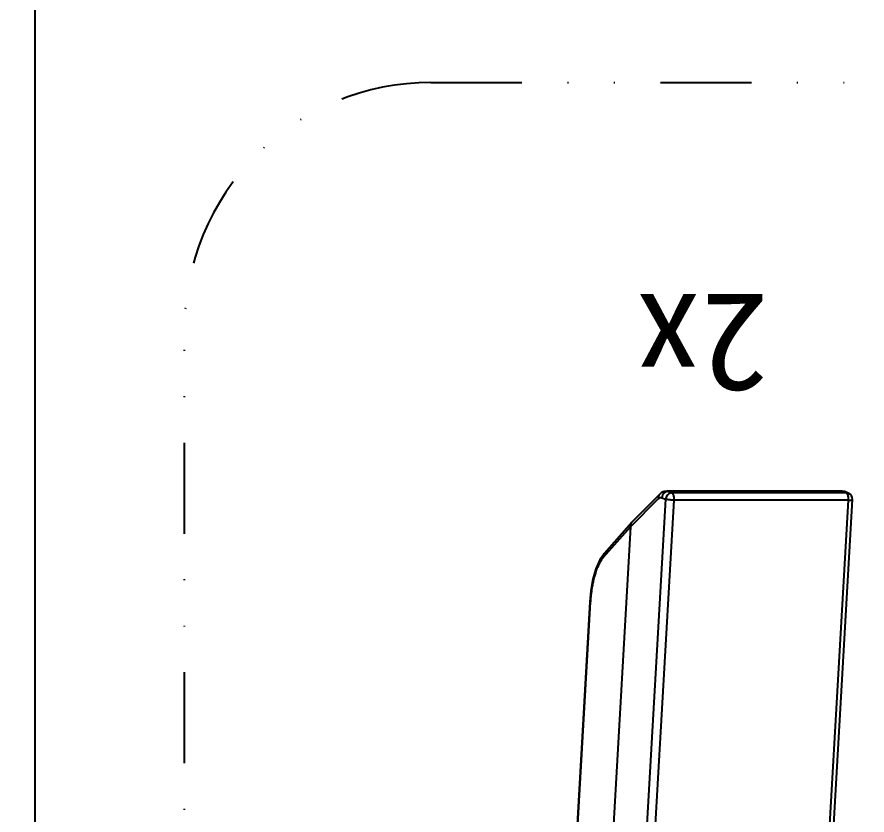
# Model space of a CAD drawing. Header units: millimetres. Extents: x 14343 to 15285, y -9166 to -7819.
# Drawn here: x 14812 to 14906.8, y -9078.6 to -8989.5 of the extents above; entities that cross this region are included whole.
import ezdxf
from ezdxf.enums import TextEntityAlignment as Align

# ---------------------------------------------------------------- set-up
doc = ezdxf.new("R2010")
doc.units = ezdxf.units.MM
doc.linetypes.add('DIVIDE', pattern=[31.75, 12.7, -6.35, 0, -6.35, 0, -6.35])
doc.layers.add('text', color=212, linetype='Continuous', lineweight=20)
doc.styles.add('zeng', font='SIMHEI.TTF')

# ---------------------------------------------------------------- blocks, each defined once
blk = doc.blocks.new('u9')
at = {"color": 7, "linetype": 'Continuous'}
for p, q in [((-86.387, 634.353), (-91.225, 550.557)), ((-70.38, 550.519), (-65.542, 634.315)), ((-66.472, 553.602), (-62.497, 622.439)), ((-61.984, 562.019), (-58.497, 622.405)), ((-61.935, 561.98), (-58.449, 622.367)), ((-86.799, 619.711), (-90.788, 550.621)), ((-71.304, 550.621), (-67.314, 619.711)), ((-61.984, 562.019), (-61.935, 561.98)), ((-66.471, 553.582), (-63.421, 557.035)), ((-66.598, 553.115), (-63.55, 556.566)), ((-66.619, 553.093), (-69.738, 549.946)), ((-66.472, 553.602), (-69.595, 550.45)), ((-66.598, 553.115), (-66.619, 553.093)), ((-90.788, 550.621), (-71.304, 550.621)), ((-69.977, 550.348), (-70.38, 550.519)), ((-90.816, 549.87), (-90.822, 549.873)), ((-90.822, 549.873), (-90.466, 549.703)), ((-90.562, 549.814), (-71.077, 549.814)), ((-90.562, 549.814), (-90.206, 549.643)), ((-90.465, 549.702), (-90.357, 549.658)), ((-90.206, 549.643), (-90.465, 549.702)), ((-90.357, 549.658), (-90.08, 549.608)), ((-90.206, 549.643), (-70.674, 549.643)), ((-90.206, 549.643), (-90.053, 549.608)), ((-90.08, 549.608), (-90.053, 549.608)), ((-90.053, 549.608), (-70.507, 549.608)), ((-70.674, 549.643), (-71.077, 549.814)), ((-70.507, 549.608), (-70.674, 549.643))]:
    blk.add_line(p, q, dxfattribs=at)
at = {"color": 2, "linetype": 'DIVIDE', "ltscale": 0.8}
blk.add_lwpolyline([(-444.912, 531.529), (-444.912, 631.174, -0.414214), (-417.412, 658.674), (-44.2, 658.674, -0.414214), (-16.7, 631.174), (-16.7, 531.529, -0.414214), (-44.2, 504.029), (-417.412, 504.029, -0.414214)], format="xyb", close=True, dxfattribs=at)
at = {"color": 7, "linetype": 'Continuous'}
for points in [[(-63.551, 556.565), (-63.061, 557.274), (-62.617, 558.277), (-62.281, 559.452), (-62.051, 560.751), (-61.935, 561.98)], [(-70.507, 549.608), (-70.209, 549.653), (-69.93, 549.786), (-69.738, 549.945)]]:
    blk.add_lwpolyline(points, dxfattribs=at)
for centre, radius, start, end in [((-79.02, 563.002), 17.065, 356.57837, 356.69547), ((-90.514, 550.516), 0.713, 176.68663, 244.91614)]:
    blk.add_arc(centre, radius, start, end, dxfattribs=at)
blk.add_ellipse((-61.089, 559.686), major_axis=(5.369, 6.131), ratio=0.062313, start_param=-3.22144, end_param=-3.194475, dxfattribs=at)
for points, start_tangent, end_tangent in [([(-63.421, 557.035), (-63.283, 557.206), (-63.141, 557.413), (-62.995, 557.664), (-62.845, 557.967), (-62.693, 558.33), (-62.544, 558.754), (-62.407, 559.224), (-62.288, 559.719), (-62.19, 560.216), (-62.113, 560.7), (-62.055, 561.165), (-62.012, 561.605), (-61.986, 561.984)], (0.661975, 0.749526), (0.059684, 0.998217)), ([(-63.421, 557.035), (-63.434, 556.786), (-63.544, 556.574), (-63.55, 556.566)], (0.146645, -0.989189), (-0.662419, -0.749133)), ([(-66.471, 553.582), (-66.483, 553.333), (-66.592, 553.122), (-66.598, 553.115)], (0.146771, -0.989171), (-0.662524, -0.74904)), ([(-90.788, 550.621), (-90.972, 550.616), (-91.116, 550.602), (-91.203, 550.579), (-91.223, 550.556)], (-1, 0), (-0.342506, -0.939516)), ([(-90.788, 550.621), (-90.788, 550.401), (-90.761, 550.193), (-90.711, 550.015)], (-0.057643, -0.998337), (0.356046, -0.934468)), ([(-90.711, 550.015), (-90.642, 549.884)], (0.356046, -0.934468), (0.598954, -0.800784)), ([(-71.077, 549.814), (-71.158, 549.884), (-71.226, 550.015), (-71.276, 550.193), (-71.303, 550.401), (-71.304, 550.621)], (-0.912011, 0.410165), (0.057643, 0.998337)), ([(-71.304, 550.621), (-71.095, 550.616), (-70.876, 550.602), (-70.671, 550.579), (-70.5, 550.551), (-70.38, 550.519)], (1, 0), (0.941393, -0.337313)), ([(-71.077, 549.814), (-70.877, 549.848), (-70.689, 549.948), (-70.533, 550.104), (-70.427, 550.301), (-70.38, 550.519)], (0.999988, 0.004957), (0.068672, 0.997639)), ([(-70.674, 549.643), (-70.422, 549.698), (-70.201, 549.851), (-70.045, 550.079), (-69.977, 550.348)], (0.999988, 0.004957), (0.068672, 0.997639)), ([(-69.595, 550.45), (-69.718, 550.358), (-69.848, 550.323), (-69.977, 550.348)], (-0.704098, -0.710103), (-0.921112, 0.389297)), ([(-69.738, 549.946), (-69.706, 549.981), (-69.6, 550.196), (-69.595, 550.45)], (0.705294, 0.708915), (-0.172509, 0.985008)), ([(-90.562, 549.814), (-90.761, 549.848), (-90.816, 549.87)], (-0.999988, 0.00485), (-0.906244, 0.422755)), ([(-90.642, 549.884), (-90.562, 549.814)], (0.598954, -0.800784), (0.912011, -0.410165))]:
    blk.add_spline(points, degree=3, dxfattribs=dict(at, start_tangent=start_tangent, end_tangent=end_tangent))
at = {"layer": 'Defpoints', "color": 2}
for points in [[(0, 673.52), (-470.981, 673.52), (-470.981, 0), (0, 0)], [(0, 673.52), (470.981, 673.52), (470.981, 0), (0, 0)]]:
    blk.add_lwpolyline(points, close=True, dxfattribs=at)
at = {"layer": 'text', "style": 'zeng'}
blk.add_text('2x', height=11, dxfattribs=at).set_placement((-74.394, 533.108), align=Align.MIDDLE)

msp = doc.modelspace()

# ---------------------------------------------------------------- block references
at = {"rotation": 180}
msp.add_blockref('u9', (14813.948, -8492.81), dxfattribs=at)

doc.saveas('drawing.dxf')
